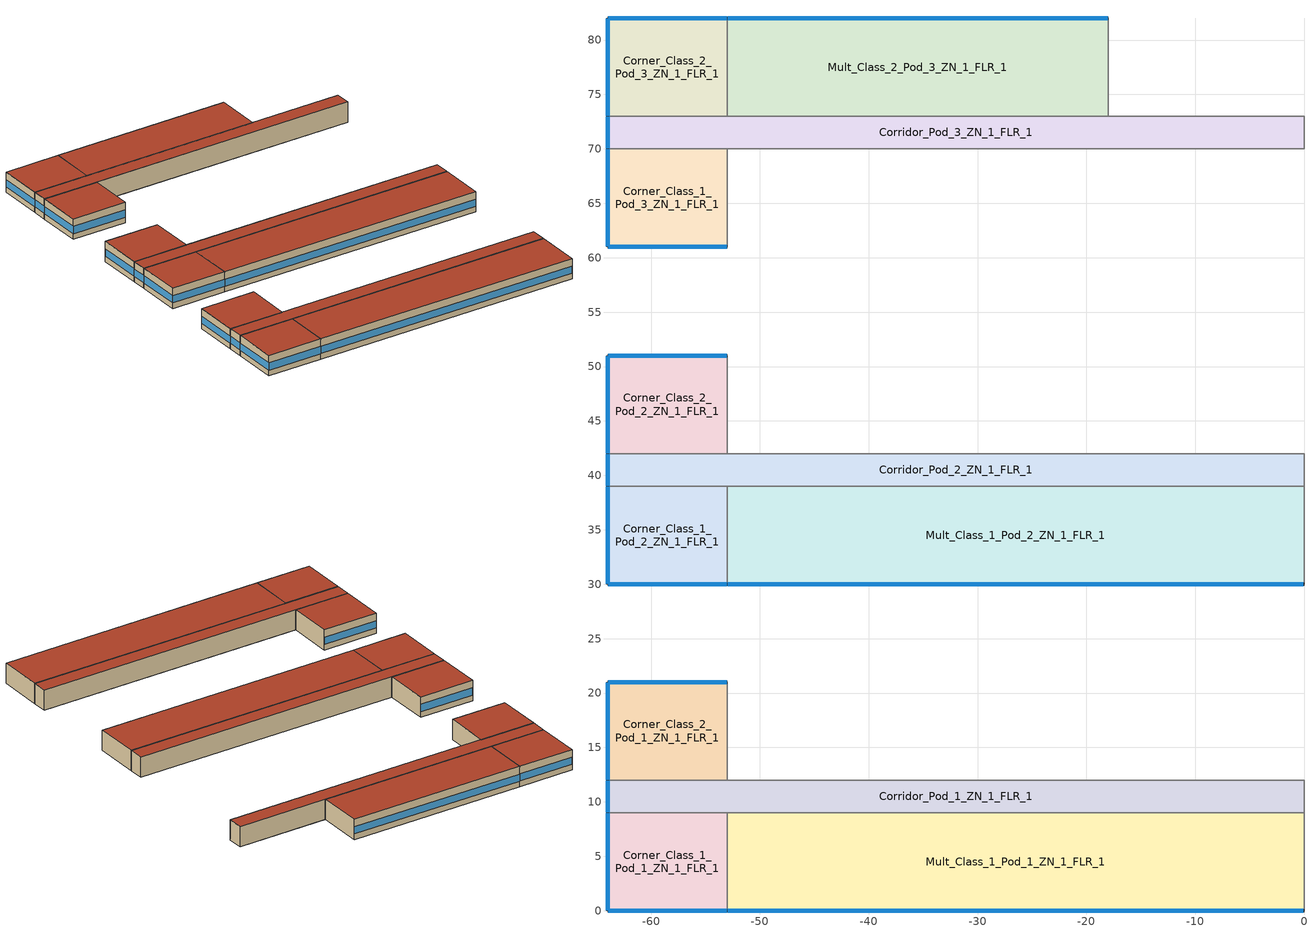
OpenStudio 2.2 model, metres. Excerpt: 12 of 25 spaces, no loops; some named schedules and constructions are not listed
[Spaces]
Corridor_Pod_2_ZN_1_FLR_1
 floor ground: 0,42 0,39 -64,39 -64,42 z0
 wall outside: -64,42 -64,39 z0:4
 wall to Corner_Class_2_Pod_2_ZN_1_FLR_1: -53,42 -64,42 z0:4
 wall to Main_Corridor_ZN_1_FLR_1: 0,39 0,42 z0:4
 wall to Mult_Class_1_Pod_2_ZN_1_FLR_1: -53,39 0,39 z0:4
 wall to Corner_Class_1_Pod_2_ZN_1_FLR_1: -64,39 -53,39 z0:4
 wall to Mult_Class_2_Pod_2_ZN_1_FLR_1: 0,42 -53,42 z0:4
 window: -64,41.95 -64,39.05 z1.1:2.55
 roof outside: 0,39 0,42 -64,42 -64,39 z4
Corner_Class_2_Pod_2_ZN_1_FLR_1
 floor ground: -53,51 -53,42 -64,42 -64,51 z0
 wall outside: -53,51 -64,51 -64,42 z0:4
 wall to Mult_Class_2_Pod_2_ZN_1_FLR_1: -53,42 -53,51 z0:4
 window: -53.05,51 -63.95,51 z1.1:2.51; -64,50.95 -64,42.05 z1.1:2.52
 roof outside: -53,42 -53,51 -64,51 -64,42 z4
Corridor_Pod_3_ZN_1_FLR_1
 floor ground: 0,73 0,70 -64,70 -64,73 z0
 wall outside: -64,73 -64,70 z0:4
 wall to Mult_Class_2_Pod_3_ZN_1_FLR_1: -18,73 -53,73 z0:4
 wall to Corner_Class_2_Pod_3_ZN_1_FLR_1: -53,73 -64,73 z0:4
 wall to Computer_Class_ZN_1_FLR_1: 0,73 -18,73 z0:4
 wall to Library_Media_Center_ZN_1_FLR_1: 0,70 0,73 z0:4
 wall to Mult_Class_1_Pod_3_ZN_1_FLR_1: -53,70 0,70 z0:4
 wall to Corner_Class_1_Pod_3_ZN_1_FLR_1: -64,70 -53,70 z0:4
 window: -64,72.95 -64,70.05 z1.1:2.55
 roof outside: 0,70 0,73 -64,73 -64,70 z4
Mult_Class_1_Pod_1_ZN_1_FLR_1
 floor ground: 0,9 0,0 -53,0 -53,9 z0
 wall outside: -53,0 0,0 z0:4
 wall to Lobby_ZN_1_FLR_1: 0,0 0,9 z0:4
 wall to Corridor_Pod_1_ZN_1_FLR_1: 0,9 -53,9 z0:4
 wall to Corner_Class_1_Pod_1_ZN_1_FLR_1: -53,9 -53,0 z0:4
 window: -52.95,0 -0.05,0 z1.1:2.5
 roof outside: 0,0 0,9 -53,9 -53,0 z4
Mult_Class_1_Pod_2_ZN_1_FLR_1
 floor ground: 0,39 0,30 -53,30 -53,39 z0
 wall outside: -53,30 0,30 z0:4
 wall to Corner_Class_1_Pod_2_ZN_1_FLR_1: -53,39 -53,30 z0:4
 wall to Main_Corridor_ZN_1_FLR_1: 0,30 0,39 z0:4
 window: -52.95,30 -0.05,30 z1.1:2.5
 roof outside: 0,30 0,39 -53,39 -53,30 z4
Corner_Class_2_Pod_3_ZN_1_FLR_1
 floor ground: -53,82 -53,73 -64,73 -64,82 z0
 wall outside: -53,82 -64,82 -64,73 z0:4
 wall to Mult_Class_2_Pod_3_ZN_1_FLR_1: -53,73 -53,82 z0:4
 window: -64,81.95 -64,73.05 z1.1:2.52; -53.05,82 -63.95,82 z1.1:2.51
 roof outside: -53,73 -53,82 -64,82 -64,73 z4
Corner_Class_2_Pod_1_ZN_1_FLR_1
 floor ground: -53,21 -53,12 -64,12 -64,21 z0
 wall outside: -53,21 -64,21 -64,12 z0:4
 wall to Mult_Class_2_Pod_1_ZN_1_FLR_1: -53,12 -53,21 z0:4
 wall to Corridor_Pod_1_ZN_1_FLR_1: -64,12 -53,12 z0:4
 window: -53.05,21 -63.95,21 z1.1:2.51; -64,20.95 -64,12.05 z1.1:2.52
 roof outside: -53,12 -53,21 -64,21 -64,12 z4
Corridor_Pod_1_ZN_1_FLR_1
 floor ground: 0,12 0,9 -64,9 -64,12 z0
 wall outside: -64,12 -64,9 z0:4
 wall to Corner_Class_1_Pod_1_ZN_1_FLR_1: -64,9 -53,9 z0:4
 wall to Main_Corridor_ZN_1_FLR_1: 0,9 0,12 z0:4
 wall to Mult_Class_2_Pod_1_ZN_1_FLR_1: 0,12 -53,12 z0:4
 window: -64,11.95 -64,9.05 z1.1:2.55
 roof outside: 0,9 0,12 -64,12 -64,9 z4
Corner_Class_1_Pod_3_ZN_1_FLR_1
 floor ground: -53,70 -53,61 -64,61 -64,70 z0
 wall outside: -64,70 -64,61 -53,61 z0:4
 wall to Mult_Class_1_Pod_3_ZN_1_FLR_1: -53,61 -53,70 z0:4
 window: -64,69.95 -64,61.05 z1.1:2.52; -63.95,61 -53.05,61 z1.1:2.51
 roof outside: -53,61 -53,70 -64,70 -64,61 z4
Mult_Class_2_Pod_3_ZN_1_FLR_1
 floor ground: -18,82 -18,73 -53,73 -53,82 z0
 wall outside: -18,82 -53,82 z0:4
 wall to Computer_Class_ZN_1_FLR_1: -18,73 -18,82 z0:4
 window: -18.05,82 -52.95,82 z1.1:2.5
 roof outside: -18,73 -18,82 -53,82 -53,73 z4
Corner_Class_1_Pod_2_ZN_1_FLR_1
 floor ground: -53,39 -53,30 -64,30 -64,39 z0
 wall outside: -64,39 -64,30 -53,30 z0:4
 window: -64,38.95 -64,30.05 z1.1:2.52; -63.95,30 -53.05,30 z1.1:2.51
 roof outside: -53,30 -53,39 -64,39 -64,30 z4
Corner_Class_1_Pod_1_ZN_1_FLR_1
 floor ground: -53,9 -53,0 -64,0 -64,9 z0
 wall outside: -64,9 -64,0 -53,0 z0:4
 window: -63.95,0 -53.05,0 z1.1:2.51; -64,8.95 -64,0.05 z1.1:2.52
 roof outside: -53,0 -53,9 -64,9 -64,0 z4
[Site]
Kamloops_BC_CAN: Latitude {deg}=50.7; Longitude {deg}=-120.45; Time Zone {hr}=-8; Elevation {m}=346; Terrain=City
[Building]
NECB 2011-PrimarySchool-NECB HDD Method-CAN_BC_Kamloops.718870_CWEC.epw created: 2017-07-10 18:50:36 +0000: North Axis {deg}=0; Default Construction Set=NECB 2011 - PriSchl - NECB HDD Method at climate 5; Standards Number of Stories=1; Standards Number of Above Ground Stories=1; Standards Building Type=PrimarySchool
[Site:GroundTemperature:BuildingSurface]
19.527, 19.502, 19.536, 19.598, 20.002, 21.64, 22.225, 22.375, 21.449, 20.121, 19.802, 19.633
[Site:WaterMainsTemperature]
Calculation Method=Correlation; Annual Average Outdoor Air Temperature {C}=8.775; Maximum Difference In Monthly Average Outdoor Air Temperatures {deltaC}=25.6
[SizingPeriod:DesignDay] Barometric Pressure {Pa}=97237; Sky Clearness=0; Rain Indicator=0; Snow Indicator=0; Day of Month=21; Daylight Saving Time Indicator=0; Humidity Indicating Type=Wetbulb; Dry-Bulb Temperature Range Modifier Type=DefaultMultipliers
Name | Maximum Dry-Bulb Temperature {C} | Daily Dry-Bulb Temperature Range {deltaC} | Humidity Indicating Conditions at Maximum Dry-Bulb | Wind Speed {m/s} | Wind Direction {deg} | Month | Day Type | Solar Model Indicator | ASHRAE Taub | ASHRAE Taud
Kamloops Ann Clg .4% Condns DB=>MWB | 33.7 | 13.4 | 18.2 | 3.1 | 100 | 7 | SummerDesignDay | ASHRAETau | 0.375 | 2.37
Kamloops Ann Htg 99.6% Condns DB | -20.8 | 0 | -20.8 | 2.2 | 90 | 1 | WinterDesignDay | ASHRAEClearSky
Kamloops Ann Clg .4% Condns WB=>MDB | 30.9 | 13.4 | 19.1 | 3.1 | 100 | 7 | SummerDesignDay | ASHRAETau | 0.375 | 2.37
[Material:NoMass]
CP02 CARPET PAD: Roughness=VeryRough; Thermal Resistance {m2-K/W}=0.21648; Thermal Absorptance=0.9; Solar Absorptance=0.7; Visible Absorptance=0.8
[Material]
Name | Roughness | Thickness {m} | Conductivity {W/m-K} | Density {kg/m3} | Specific Heat {J/kg-K} | Thermal Absorptance | Solar Absorptance | Visible Absorptance
100mm Normalweight concrete floor | MediumSmooth | 0.1016 | 2.31 | 2322 | 832
G01 13mm gypsum board | Smooth | 0.0127 | 0.16 | 800 | 1090 | 0.9 | 0.7 | 0.5
G05 25mm wood | MediumSmooth | 0.0254 | 0.15 | 608 | 1630 | 0.9 | 0.5 | 0.5
[Construction]
Typical Interior Floor: 100mm Normalweight concrete floor, CP02 CARPET PAD
Typical Interior Wall: G01 13mm gypsum board, G01 13mm gypsum board
Typical Interior Ceiling: CP02 CARPET PAD, 100mm Normalweight concrete floor
Typical Interior Window: Clear 3mm
Typical Interior Door; Typical Interior Partition: G05 25mm wood
Customized Fenestration: cond=0.220 tvis=0.220 tsol=0.232: Customized Fenestration:: cond=0.220 tvis=0.220 tsol=0.232
Customized Fenestration: cond=0.220 tvis=0.441 tsol=0.279: Customized Fenestration:: cond=0.220 tvis=0.441 tsol=0.279
Customized Fenestration: cond=0.220 tvis=0.294 tsol=0.332: Customized Fenestration:: cond=0.220 tvis=0.294 tsol=0.332
Customized Fenestration: cond=0.220 tvis=0.898 tsol=0.837: Customized Fenestration:: cond=0.220 tvis=0.898 tsol=0.837
[DefaultConstructionSet]
NECB 2011 - PriSchl - NECB HDD Method at climate 5: Default Exterior Surface Constructions=NECB 2011 - PriSchl - NECB HDD Method at climate 5; Default Interior Surface Constructions=Default Surface Constructions 2; Default Ground Contact Surface Constructions=NECB 2011 - PriSchl - NECB HDD Method at climate 6; Default Exterior SubSurface Constructions=NECB 2011 - PriSchl - NECB HDD Method at climate 5; Default Interior SubSurface Constructions=Default Sub Surface Constructions 2; Interior Partition Construction=Typical Interior Partition
[DefaultSurfaceConstructions]
Name | Floor Construction | Wall Construction | Roof Ceiling Construction
Default Surface Constructions 2 | Typical Interior Floor | Typical Interior Wall | Typical Interior Ceiling
NECB 2011 - PriSchl - NECB HDD Method at climate 5 | Customized opaque construction {bf9d630a-d625-4598-8d6a-652b5bc09a37} to conductance of 0.183 | Customized opaque construction {4ca8fce0-c3fd-4d74-be65-c273d64f8b39} to conductance of 0.278 | Customized opaque construction {1ac023b5-4a4e-42dc-a77c-fc6c2d2b4b65} to conductance of 0.183
NECB 2011 - PriSchl - NECB HDD Method at climate 6 | Customized opaque construction {adf599f3-6ea0-4e57-8e62-554827300622} to conductance of 0.757 | Customized opaque construction {adf599f3-6ea0-4e57-8e62-554827300622} to conductance of 0.379 | Customized opaque construction {adf599f3-6ea0-4e57-8e62-554827300622} to conductance of 0.379
[DefaultSubSurfaceConstructions]
Name | Fixed Window Construction | Operable Window Construction | Door Construction | Glass Door Construction | Overhead Door Construction | Skylight Construction | Tubular Daylight Dome Construction | Tubular Daylight Diffuser Construction
Default Sub Surface Constructions 2 | Typical Interior Window | Typical Interior Window | Typical Interior Door
NECB 2011 - PriSchl - NECB HDD Method at climate 5 | Customized Fenestration: cond=0.220 tvis=0.220 tsol=0.232 | Customized Fenestration: cond=0.220 tvis=0.220 tsol=0.232 | Customized opaque construction {15ee4b46-2ca6-4852-8a56-dc12e4524005} to conductance of 2.2 | Customized Fenestration: cond=0.220 tvis=0.441 tsol=0.279 | Customized opaque construction {3ce96f81-57bb-404c-b862-e284e0d553b5} to conductance of 2.2 | Customized Fenestration: cond=0.220 tvis=0.294 tsol=0.332 | Customized Fenestration: cond=0.220 tvis=0.898 tsol=0.837 | Customized Fenestration: cond=0.220 tvis=0.898 tsol=0.837
[WindowMaterial:Glazing]
Clear 3mm: Optical Data Type=SpectralAverage; Thickness {m}=0.003; Solar Transmittance at Normal Incidence=0.837; Front Side Solar Reflectance at Normal Incidence=0.075; Back Side Solar Reflectance at Normal Incidence=0.075; Visible Transmittance at Normal Incidence=0.898; Front Side Visible Reflectance at Normal Incidence=0.081; Back Side Visible Reflectance at Normal Incidence=0.081; Infrared Transmittance at Normal Incidence=0; Front Side Infrared Hemispherical Emissivity=0.84; Back Side Infrared Hemispherical Emissivity=0.84; Conductivity {W/m-K}=0.9; Dirt Correction Factor for Solar and Visible Transmittance=1; Solar Diffusing=No
[WindowMaterial:SimpleGlazingSystem] U-Factor {W/m2-K}=2.2; Solar Heat Gain Coefficient=0.6; Visible Transmittance=0.21
Customized Fenestration:: cond=0.220 tvis=0.220 tsol=0.232; Customized Fenestration:: cond=0.220 tvis=0.441 tsol=0.279; Customized Fenestration:: cond=0.220 tvis=0.294 tsol=0.332; Customized Fenestration:: cond=0.220 tvis=0.898 tsol=0.837
[Space] Building Story=Building Story 1; Part of Total Floor Area=Yes
Name | Space Type | Thermal Zone
Corner_Class_2_Pod_3_ZN_1_FLR_1 | Space Function Classroom/lecture/training | Sp-Corner_Class_2_Pod_3_ZN_1_FLR_1 Sys-3 Flr-1 Sch-D HPlcmt-north ZN
Corridor_Pod_2_ZN_1_FLR_1 | Space Function Corr. >= 2.4m wide-sch-D | Sp-Corridor_Pod_2_ZN_1_FLR_1 Sys-3 Flr-1 Sch-D HPlcmt-west ZN
Corridor_Pod_1_ZN_1_FLR_1 | Space Function Corr. >= 2.4m wide-sch-D | Sp-Corridor_Pod_1_ZN_1_FLR_1 Sys-3 Flr-1 Sch-D HPlcmt-west ZN
Mult_Class_1_Pod_2_ZN_1_FLR_1 | Space Function Classroom/lecture/training | Sp-Mult_Class_1_Pod_2_ZN_1_FLR_1 Sys-3 Flr-1 Sch-D HPlcmt-south ZN
Corner_Class_2_Pod_2_ZN_1_FLR_1 | Space Function Classroom/lecture/training | Sp-Corner_Class_2_Pod_2_ZN_1_FLR_1 Sys-3 Flr-1 Sch-D HPlcmt-north ZN
Mult_Class_1_Pod_1_ZN_1_FLR_1 | Space Function Classroom/lecture/training | Sp-Mult_Class_1_Pod_1_ZN_1_FLR_1 Sys-3 Flr-1 Sch-D HPlcmt-south ZN
Corner_Class_1_Pod_1_ZN_1_FLR_1 | Space Function Classroom/lecture/training | Sp-Corner_Class_1_Pod_1_ZN_1_FLR_1 Sys-3 Flr-1 Sch-D HPlcmt-south ZN
Corridor_Pod_3_ZN_1_FLR_1 | Space Function Corr. >= 2.4m wide-sch-D | Sp-Corridor_Pod_3_ZN_1_FLR_1 Sys-3 Flr-1 Sch-D HPlcmt-west ZN
Corner_Class_2_Pod_1_ZN_1_FLR_1 | Space Function Classroom/lecture/training | Sp-Corner_Class_2_Pod_1_ZN_1_FLR_1 Sys-3 Flr-1 Sch-D HPlcmt-north ZN
Corner_Class_1_Pod_3_ZN_1_FLR_1 | Space Function Classroom/lecture/training | Sp-Corner_Class_1_Pod_3_ZN_1_FLR_1 Sys-3 Flr-1 Sch-D HPlcmt-south ZN
Corner_Class_1_Pod_2_ZN_1_FLR_1 | Space Function Classroom/lecture/training | Sp-Corner_Class_1_Pod_2_ZN_1_FLR_1 Sys-3 Flr-1 Sch-D HPlcmt-south ZN
Mult_Class_2_Pod_3_ZN_1_FLR_1 | Space Function Classroom/lecture/training | Sp-Mult_Class_2_Pod_3_ZN_1_FLR_1 Sys-3 Flr-1 Sch-D HPlcmt-north ZN
[BuildingStory]
Building Story 1: Nominal Z Coordinate {m}=0
[SpaceType] Standards Building Type=Space Function
Name | Default Schedule Set | Design Specification Outdoor Air Object | Standards Space Type
Space Function Classroom/lecture/training | Space Function Classroom/lecture/training Schedule Set | Space Function Classroom/lecture/training Ventilation | Classroom/lecture/training
Space Function Corr. >= 2.4m wide-sch-D | Space Function Corr. >= 2.4m wide-sch-D Schedule Set | Space Function Corr. >= 2.4m wide-sch-D Ventilation | Corr. >= 2.4m wide-sch-D
[People:Definition] Number of People Calculation Method=People/Area; Fraction Radiant=0.3
Name | People per Space Floor Area {person/m2}
Space Function Classroom/lecture/training People Definition | 0.133365
Space Function Corr. >= 2.4m wide-sch-D People Definition | 0.0100104
[People] Work Efficiency Schedule=Work Efficiency Schedule; Clothing Insulation Schedule=Clothing Schedule; Air Velocity Schedule=Air Velocity Schedule
Name | People Definition | Space or SpaceType
Space Function Classroom/lecture/training People | Space Function Classroom/lecture/training People Definition | Space Function Classroom/lecture/training
Space Function Corr. >= 2.4m wide-sch-D People | Space Function Corr. >= 2.4m wide-sch-D People Definition | Space Function Corr. >= 2.4m wide-sch-D
[Lights:Definition] Design Level Calculation Method=Watts/Area; Fraction Radiant=0.5; Fraction Visible=0.2
Name | Watts per Space Floor Area {W/m2}
Space Function Classroom/lecture/training Lights Definition | 11.9699
Space Function Corr. >= 2.4m wide-sch-D Lights Definition | 7.09994
[Lights]
Name | Lights Definition | Space or SpaceType
Space Function Classroom/lecture/training Lights | Space Function Classroom/lecture/training Lights Definition | Space Function Classroom/lecture/training
Space Function Corr. >= 2.4m wide-sch-D Lights | Space Function Corr. >= 2.4m wide-sch-D Lights Definition | Space Function Corr. >= 2.4m wide-sch-D
[ElectricEquipment:Definition]
Space Function Classroom/lecture/training Elec Equip Definition: Design Level Calculation Method=Watts/Area; Watts per Space Floor Area {W/m2}=4.99996; Fraction Radiant=0.5
[ElectricEquipment]
Space Function Classroom/lecture/training Elec Equip: Electric Equipment Definition=Space Function Classroom/lecture/training Elec Equip Definition; Space or SpaceType=Space Function Classroom/lecture/training
[DesignSpecification:OutdoorAir] Outdoor Air Method=Sum
Name | Outdoor Air Flow per Floor Area {m3/s-m2}
Space Function Classroom/lecture/training Ventilation | 0.00278384
Space Function Corr. >= 2.4m wide-sch-D Ventilation | 0.0003048
[DefaultScheduleSet] Number of People Schedule=NECB-D-Occupancy; People Activity Level Schedule=NECB-Activity; Lighting Schedule=NECB-D-Lighting; Electric Equipment Schedule=NECB-D-Electric-Equipment; Infiltration Schedule=Always On
Space Function Classroom/lecture/training Schedule Set; Space Function Corr. >= 2.4m wide-sch-D Schedule Set
[ThermostatSetpoint:DualSetpoint] Heating Setpoint Temperature Schedule=NECB-D-Thermostat Setpoint-Heating; Cooling Setpoint Temperature Schedule=NECB-D-Thermostat Setpoint-Cooling
Space Function Classroom/lecture/training Thermostat 14; Space Function Classroom/lecture/training Thermostat 15; Space Function Classroom/lecture/training Thermostat 17; Space Function Classroom/lecture/training Thermostat 20; Space Function Corr. >= 2.4m wide-sch-D Thermostat 5; Space Function Corr. >= 2.4m wide-sch-D Thermostat 7; Space Function Corr. >= 2.4m wide-sch-D Thermostat 8; Space Function Classroom/lecture/training Thermostat 21; Space Function Classroom/lecture/training Thermostat 23; Space Function Classroom/lecture/training Thermostat 24; Space Function Classroom/lecture/training Thermostat 25; Space Function Classroom/lecture/training Thermostat 26
[SpaceInfiltration:DesignFlowRate] Schedule=Always On Discrete; Design Flow Rate Calculation Method=Flow/ExteriorArea; Flow per Exterior Surface Area {m3/s-m2}=0.00025; Constant Term Coefficient=0; Temperature Term Coefficient=0; Velocity Term Coefficient=0.224; Velocity Squared Term Coefficient=0
Name | Space or SpaceType
Corner_Class_1_Pod_1_ZN_1_FLR_1 Infiltration | Corner_Class_1_Pod_1_ZN_1_FLR_1
Corner_Class_1_Pod_2_ZN_1_FLR_1 Infiltration | Corner_Class_1_Pod_2_ZN_1_FLR_1
Corner_Class_1_Pod_3_ZN_1_FLR_1 Infiltration | Corner_Class_1_Pod_3_ZN_1_FLR_1
Corner_Class_2_Pod_1_ZN_1_FLR_1 Infiltration | Corner_Class_2_Pod_1_ZN_1_FLR_1
Corner_Class_2_Pod_2_ZN_1_FLR_1 Infiltration | Corner_Class_2_Pod_2_ZN_1_FLR_1
Corner_Class_2_Pod_3_ZN_1_FLR_1 Infiltration | Corner_Class_2_Pod_3_ZN_1_FLR_1
Corridor_Pod_1_ZN_1_FLR_1 Infiltration | Corridor_Pod_1_ZN_1_FLR_1
Corridor_Pod_2_ZN_1_FLR_1 Infiltration | Corridor_Pod_2_ZN_1_FLR_1
Corridor_Pod_3_ZN_1_FLR_1 Infiltration | Corridor_Pod_3_ZN_1_FLR_1
Mult_Class_1_Pod_1_ZN_1_FLR_1 Infiltration | Mult_Class_1_Pod_1_ZN_1_FLR_1
Mult_Class_1_Pod_2_ZN_1_FLR_1 Infiltration | Mult_Class_1_Pod_2_ZN_1_FLR_1
Mult_Class_2_Pod_3_ZN_1_FLR_1 Infiltration | Mult_Class_2_Pod_3_ZN_1_FLR_1
[ThermalZone] Use Ideal Air Loads=No
Name | Thermostat
Sp-Corner_Class_2_Pod_1_ZN_1_FLR_1 Sys-3 Flr-1 Sch-D HPlcmt-north ZN | Space Function Classroom/lecture/training Thermostat 14
Sp-Mult_Class_2_Pod_3_ZN_1_FLR_1 Sys-3 Flr-1 Sch-D HPlcmt-north ZN | Space Function Classroom/lecture/training Thermostat 15
Sp-Corner_Class_2_Pod_3_ZN_1_FLR_1 Sys-3 Flr-1 Sch-D HPlcmt-north ZN | Space Function Classroom/lecture/training Thermostat 17
Sp-Corner_Class_2_Pod_2_ZN_1_FLR_1 Sys-3 Flr-1 Sch-D HPlcmt-north ZN | Space Function Classroom/lecture/training Thermostat 20
Sp-Corridor_Pod_2_ZN_1_FLR_1 Sys-3 Flr-1 Sch-D HPlcmt-west ZN | Space Function Corr. >= 2.4m wide-sch-D Thermostat 5
Sp-Corridor_Pod_1_ZN_1_FLR_1 Sys-3 Flr-1 Sch-D HPlcmt-west ZN | Space Function Corr. >= 2.4m wide-sch-D Thermostat 7
Sp-Corridor_Pod_3_ZN_1_FLR_1 Sys-3 Flr-1 Sch-D HPlcmt-west ZN | Space Function Corr. >= 2.4m wide-sch-D Thermostat 8
Sp-Mult_Class_1_Pod_2_ZN_1_FLR_1 Sys-3 Flr-1 Sch-D HPlcmt-south ZN | Space Function Classroom/lecture/training Thermostat 21
Sp-Corner_Class_1_Pod_2_ZN_1_FLR_1 Sys-3 Flr-1 Sch-D HPlcmt-south ZN | Space Function Classroom/lecture/training Thermostat 23
Sp-Corner_Class_1_Pod_3_ZN_1_FLR_1 Sys-3 Flr-1 Sch-D HPlcmt-south ZN | Space Function Classroom/lecture/training Thermostat 24
Sp-Corner_Class_1_Pod_1_ZN_1_FLR_1 Sys-3 Flr-1 Sch-D HPlcmt-south ZN | Space Function Classroom/lecture/training Thermostat 25
Sp-Mult_Class_1_Pod_1_ZN_1_FLR_1 Sys-3 Flr-1 Sch-D HPlcmt-south ZN | Space Function Classroom/lecture/training Thermostat 26
[Schedule:Ruleset]
Clothing Schedule: Default Day Schedule=Clothing Schedule Default Winter Clothes
Air Velocity Schedule: Default Day Schedule=Air Velocity Schedule Default
Work Efficiency Schedule: Default Day Schedule=Work Efficiency Schedule Default
NECB-D-Occupancy: Default Day Schedule=NECB-D-Occupancy Default
NECB-Activity: Default Day Schedule=NECB-Activity Default; Summer Design Day Schedule=NECB-Activity Summer Design Day; Winter Design Day Schedule=NECB-Activity Winter Design Day
NECB-D-Lighting: Default Day Schedule=NECB-D-Lighting Default
NECB-D-Electric-Equipment: Default Day Schedule=NECB-D-Electric-Equipment Default
Always On: Default Day Schedule=Always On Default
NECB-D-Thermostat Setpoint-Heating: Default Day Schedule=NECB-D-Thermostat Setpoint-Heating Default
NECB-D-Thermostat Setpoint-Cooling: Default Day Schedule=NECB-D-Thermostat Setpoint-Cooling Default
[Schedule:Day]
NECB-D-Occupancy Default: 8, 0, 0, 9, 0, 0.1, 12, 0, 0.9, 16, 0, 0.8, 17, 0, 0.5, 18, 0, 0.2, 19, 0, 0.1, 22, 0, 0.3, 23, 0, 0.1, 24, 0, 0
NECB-D-Thermostat Setpoint-Heating Default: 7, 0, 18, 8, 0, 20, 23, 0, 22, 24, 0, 18
NECB-D-Thermostat Setpoint-Cooling Default: 7, 0, 35, 23, 0, 24, 24, 0, 35
[Schedule:Rule] Date Specification Type=DateRange; Start Month=1; Start Day=1; End Month=12; End Day=31
Name | Schedule Ruleset | Rule Order | Day Schedule | Apply Monday | Apply Tuesday | Apply Wednesday | Apply Thursday | Apply Friday | Apply Saturday | Apply Sunday
Schedule Rule 11 | NECB-D-Thermostat Setpoint-Heating | 2 | NECB-D-Thermostat Setpoint-Heating Default|Wkdy Day | Yes | Yes | Yes | Yes | Yes
Schedule Rule 12 | NECB-D-Thermostat Setpoint-Heating | 1 | NECB-D-Thermostat Setpoint-Heating Sat Day |  |  |  |  |  | Yes
Schedule Rule 13 | NECB-D-Thermostat Setpoint-Heating | 0 | NECB-D-Thermostat Setpoint-Heating Sun|Hol Day |  |  |  |  |  |  | Yes
Schedule Rule 14 | NECB-D-Thermostat Setpoint-Cooling | 2 | NECB-D-Thermostat Setpoint-Cooling Default|Wkdy Day | Yes | Yes | Yes | Yes | Yes
Schedule Rule 15 | NECB-D-Thermostat Setpoint-Cooling | 1 | NECB-D-Thermostat Setpoint-Cooling Sat Day |  |  |  |  |  | Yes
Schedule Rule 16 | NECB-D-Thermostat Setpoint-Cooling | 0 | NECB-D-Thermostat Setpoint-Cooling Sun|Hol Day |  |  |  |  |  |  | Yes
[Schedule:Constant]
Always On Discrete: Value=1
